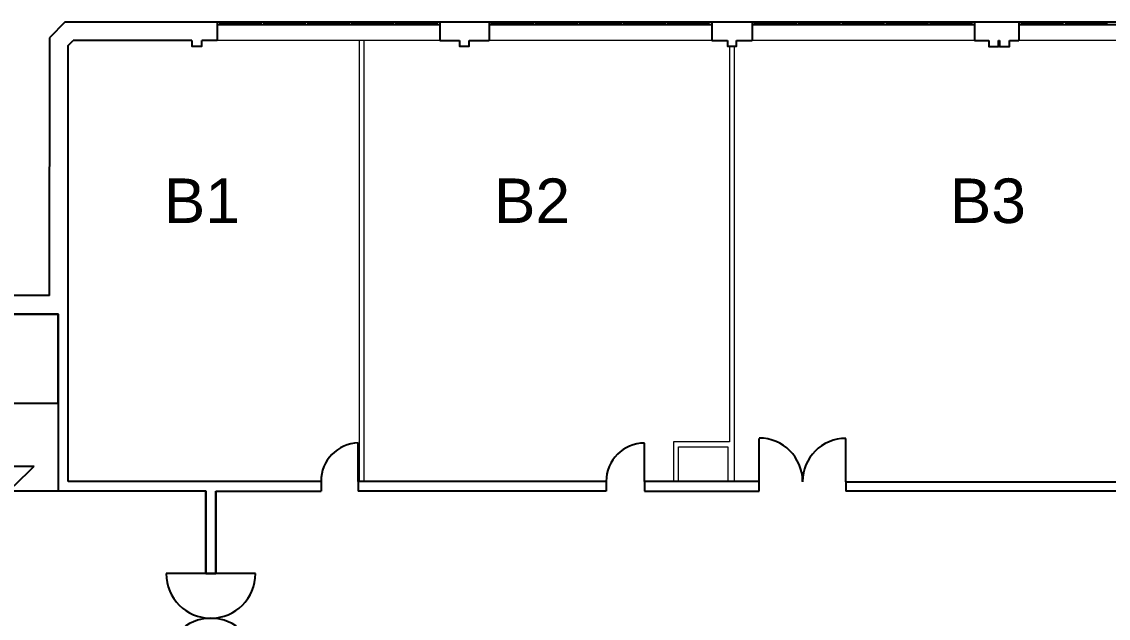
# Model space of a CAD drawing. Header units: millimetres. Extents: x -223503 to -221183, y 15861 to 17311.
# Drawn here: x -222573.32 to -222551.37, y 16081.48 to 16093.53 of the extents above; entities that cross this region are included whole.
import ezdxf

# ---------------------------------------------------------------- set-up
doc = ezdxf.new("R2010")
doc.units = ezdxf.units.MM
doc.linetypes.add('CACHE', pattern=[9.525, 6.35, -3.175])
for name, color, linetype in [('BA CLOISON', 8, 'Continuous'), ('BA FENETRE', 8, 'Continuous'), ('BA MURS', 8, 'Continuous'), ('BA MURS POUTRE', 8, 'CACHE'), ('BA PORTES', 8, 'Continuous')]:
    doc.layers.add(name, color=color, linetype=linetype)
doc.layers.add('NUMEROTATION', color=172, linetype='Continuous', lineweight=30)
doc.styles.get("Standard").update_dxf_attribs({"font": 'arial.ttf'})

msp = doc.modelspace()

# ---------------------------------------------------------------- linework, layer by layer
at = {"layer": 'BA CLOISON', "linetype": 'Continuous', "lineweight": 0}
for p, q in [((-222566.499, 16093.15), (-222566.499, 16084.25)), ((-222566.402, 16084.25), (-222566.402, 16093.15)), ((-222559.021, 16093.031), (-222559.021, 16085.047)), ((-222558.924, 16084.247), (-222558.924, 16093.031)), ((-222560.154, 16085.047), (-222560.154, 16084.247)), ((-222559.021, 16085.047), (-222560.154, 16085.047)), ((-222560.054, 16084.247), (-222560.054, 16084.947)), ((-222560.054, 16084.947), (-222559.054, 16084.947)), ((-222559.054, 16084.947), (-222559.054, 16084.247))]:
    msp.add_line(p, q, dxfattribs=at)
at = {"layer": 'BA FENETRE', "linetype": 'ByBlock', "lineweight": 25}
for p, q in [((-222569.367, 16093.527), (-222564.872, 16093.527)), ((-222569.367, 16093.471), (-222564.872, 16093.471)), ((-222569.311, 16093.471), (-222569.311, 16093.527)), ((-222568.479, 16093.471), (-222568.479, 16093.527)), ((-222568.423, 16093.471), (-222568.423, 16093.527)), ((-222567.591, 16093.471), (-222567.591, 16093.527)), ((-222567.535, 16093.471), (-222567.535, 16093.527)), ((-222566.704, 16093.471), (-222566.704, 16093.527)), ((-222566.648, 16093.471), (-222566.648, 16093.527)), ((-222565.816, 16093.471), (-222565.816, 16093.527)), ((-222565.76, 16093.471), (-222565.76, 16093.527)), ((-222564.928, 16093.471), (-222564.928, 16093.527)), ((-222563.877, 16093.527), (-222559.381, 16093.527)), ((-222563.877, 16093.471), (-222559.381, 16093.471)), ((-222563.821, 16093.471), (-222563.821, 16093.527)), ((-222562.989, 16093.471), (-222562.989, 16093.527)), ((-222562.933, 16093.471), (-222562.933, 16093.527)), ((-222562.101, 16093.471), (-222562.101, 16093.527)), ((-222562.045, 16093.471), (-222562.045, 16093.527)), ((-222561.213, 16093.471), (-222561.213, 16093.527)), ((-222561.157, 16093.471), (-222561.157, 16093.527)), ((-222560.325, 16093.471), (-222560.325, 16093.527)), ((-222560.269, 16093.471), (-222560.269, 16093.527)), ((-222559.437, 16093.471), (-222559.437, 16093.527)), ((-222558.567, 16093.527), (-222554.072, 16093.527)), ((-222558.567, 16093.471), (-222554.072, 16093.471)), ((-222558.511, 16093.471), (-222558.511, 16093.527)), ((-222557.679, 16093.471), (-222557.679, 16093.527)), ((-222557.623, 16093.471), (-222557.623, 16093.527)), ((-222556.791, 16093.471), (-222556.791, 16093.527)), ((-222556.735, 16093.471), (-222556.735, 16093.527)), ((-222555.904, 16093.471), (-222555.904, 16093.527)), ((-222555.848, 16093.471), (-222555.848, 16093.527)), ((-222555.016, 16093.471), (-222555.016, 16093.527)), ((-222554.96, 16093.471), (-222554.96, 16093.527)), ((-222554.128, 16093.471), (-222554.128, 16093.527)), ((-222553.177, 16093.527), (-222548.681, 16093.527)), ((-222553.177, 16093.471), (-222548.681, 16093.471)), ((-222553.121, 16093.471), (-222553.121, 16093.527)), ((-222551.401, 16093.471), (-222551.401, 16093.527))]:
    msp.add_line(p, q, dxfattribs=at)
for points in [[(-222569.311, 16093.499), (-222569.311, 16093.499), (-222568.479, 16093.499), (-222568.479, 16093.499)], [(-222568.479, 16093.499), (-222569.311, 16093.499), (-222569.311, 16093.499), (-222568.479, 16093.499)], [(-222568.423, 16093.499), (-222567.591, 16093.499), (-222567.591, 16093.499), (-222568.423, 16093.499)], [(-222567.591, 16093.499), (-222568.423, 16093.499), (-222568.423, 16093.499), (-222567.591, 16093.499)], [(-222567.535, 16093.499), (-222566.704, 16093.499), (-222566.704, 16093.499), (-222567.535, 16093.499)], [(-222566.704, 16093.499), (-222567.535, 16093.499), (-222567.535, 16093.499), (-222566.704, 16093.499)], [(-222566.648, 16093.499), (-222565.816, 16093.499), (-222565.816, 16093.499), (-222566.648, 16093.499)], [(-222565.816, 16093.499), (-222566.648, 16093.499), (-222566.648, 16093.499), (-222565.816, 16093.499)], [(-222564.928, 16093.499), (-222564.928, 16093.499), (-222565.76, 16093.499), (-222565.76, 16093.499)], [(-222564.928, 16093.499), (-222565.76, 16093.499), (-222565.76, 16093.499), (-222564.928, 16093.499)], [(-222563.821, 16093.499), (-222563.821, 16093.499), (-222562.989, 16093.499), (-222562.989, 16093.499)], [(-222562.989, 16093.499), (-222563.821, 16093.499), (-222563.821, 16093.499), (-222562.989, 16093.499)], [(-222562.933, 16093.499), (-222562.101, 16093.499), (-222562.101, 16093.499), (-222562.933, 16093.499)], [(-222562.101, 16093.499), (-222562.933, 16093.499), (-222562.933, 16093.499), (-222562.101, 16093.499)], [(-222562.045, 16093.499), (-222561.213, 16093.499), (-222561.213, 16093.499), (-222562.045, 16093.499)], [(-222561.213, 16093.499), (-222562.045, 16093.499), (-222562.045, 16093.499), (-222561.213, 16093.499)], [(-222561.157, 16093.499), (-222560.325, 16093.499), (-222560.325, 16093.499), (-222561.157, 16093.499)], [(-222560.325, 16093.499), (-222561.157, 16093.499), (-222561.157, 16093.499), (-222560.325, 16093.499)], [(-222559.437, 16093.499), (-222559.437, 16093.499), (-222560.269, 16093.499), (-222560.269, 16093.499)], [(-222559.437, 16093.499), (-222560.269, 16093.499), (-222560.269, 16093.499), (-222559.437, 16093.499)], [(-222558.511, 16093.499), (-222558.511, 16093.499), (-222557.679, 16093.499), (-222557.679, 16093.499)], [(-222557.679, 16093.499), (-222558.511, 16093.499), (-222558.511, 16093.499), (-222557.679, 16093.499)], [(-222557.623, 16093.499), (-222556.791, 16093.499), (-222556.791, 16093.499), (-222557.623, 16093.499)], [(-222556.791, 16093.499), (-222557.623, 16093.499), (-222557.623, 16093.499), (-222556.791, 16093.499)], [(-222556.735, 16093.499), (-222555.904, 16093.499), (-222555.904, 16093.499), (-222556.735, 16093.499)], [(-222555.904, 16093.499), (-222556.735, 16093.499), (-222556.735, 16093.499), (-222555.904, 16093.499)], [(-222555.848, 16093.499), (-222555.016, 16093.499), (-222555.016, 16093.499), (-222555.848, 16093.499)], [(-222555.016, 16093.499), (-222555.848, 16093.499), (-222555.848, 16093.499), (-222555.016, 16093.499)], [(-222554.128, 16093.499), (-222554.128, 16093.499), (-222554.96, 16093.499), (-222554.96, 16093.499)], [(-222554.128, 16093.499), (-222554.96, 16093.499), (-222554.96, 16093.499), (-222554.128, 16093.499)], [(-222553.121, 16093.499), (-222553.121, 16093.499), (-222552.289, 16093.499), (-222552.289, 16093.499)], [(-222552.289, 16093.499), (-222553.121, 16093.499), (-222553.121, 16093.499), (-222552.289, 16093.499)], [(-222552.233, 16093.499), (-222551.401, 16093.499), (-222551.401, 16093.499), (-222552.233, 16093.499)], [(-222551.401, 16093.499), (-222552.233, 16093.499), (-222552.233, 16093.499), (-222551.401, 16093.499)]]:
    msp.add_lwpolyline(points, close=True, dxfattribs=at)
at = {"layer": 'BA MURS'}
for p, q in [((-222572.437, 16093.527), (-222572.759, 16093.204)), ((-222572.437, 16093.527), (-222569.367, 16093.527)), ((-222569.367, 16093.527), (-222569.367, 16093.147)), ((-222564.872, 16093.527), (-222564.872, 16093.147)), ((-222564.872, 16093.527), (-222563.877, 16093.527)), ((-222563.877, 16093.527), (-222563.877, 16093.147)), ((-222559.381, 16093.527), (-222559.381, 16093.147)), ((-222559.381, 16093.527), (-222558.567, 16093.527)), ((-222558.567, 16093.527), (-222558.567, 16093.147)), ((-222554.072, 16093.527), (-222554.072, 16093.147)), ((-222554.072, 16093.527), (-222553.177, 16093.527)), ((-222553.177, 16093.527), (-222553.177, 16093.147)), ((-222572.759, 16093.204), (-222572.76, 16088.001)), ((-222572.379, 16093.047), (-222572.279, 16093.147)), ((-222569.879, 16093.147), (-222572.279, 16093.147)), ((-222569.367, 16093.147), (-222569.679, 16093.147)), ((-222564.872, 16093.147), (-222564.479, 16093.147)), ((-222564.279, 16093.147), (-222563.877, 16093.147)), ((-222559.381, 16093.147), (-222559.066, 16093.147)), ((-222558.879, 16093.147), (-222558.567, 16093.147)), ((-222554.072, 16093.147), (-222553.788, 16093.147)), ((-222553.588, 16093.147), (-222553.569, 16093.147)), ((-222553.369, 16093.147), (-222553.177, 16093.147)), ((-222572.379, 16092.907), (-222572.379, 16093.047)), ((-222572.379, 16084.247), (-222572.379, 16092.907)), ((-222572.759, 16088.001), (-222583.597, 16088)), ((-222583.597, 16087.62), (-222572.579, 16087.621)), ((-222572.579, 16087.621), (-222572.579, 16084.047)), ((-222573.469, 16084.558), (-222573.069, 16084.558)), ((-222573.468, 16084.156), (-222573.068, 16084.556)), ((-222567.273, 16084.247), (-222572.379, 16084.247)), ((-222567.273, 16084.247), (-222567.72, 16084.247)), ((-222567.559, 16084.247), (-222567.572, 16084.247)), ((-222567.546, 16084.247), (-222567.559, 16084.247)), ((-222567.501, 16084.247), (-222567.546, 16084.247)), ((-222567.488, 16084.247), (-222567.501, 16084.247)), ((-222567.475, 16084.247), (-222567.488, 16084.247)), ((-222567.273, 16084.247), (-222567.273, 16084.047)), ((-222561.513, 16084.247), (-222566.521, 16084.247)), ((-222566.521, 16084.247), (-222566.521, 16084.047)), ((-222561.513, 16084.247), (-222561.513, 16084.047)), ((-222558.422, 16084.247), (-222560.74, 16084.247)), ((-222560.74, 16084.247), (-222560.74, 16084.047)), ((-222558.422, 16084.247), (-222558.422, 16084.247)), ((-222558.422, 16084.047), (-222558.422, 16084.247)), ((-222556.672, 16084.247), (-222556.672, 16084.047)), ((-222556.672, 16084.241), (-222549.757, 16084.241)), ((-222572.579, 16084.047), (-222574.359, 16084.047)), ((-222569.598, 16084.047), (-222572.579, 16084.047)), ((-222569.398, 16084.047), (-222567.273, 16084.047)), ((-222561.513, 16084.047), (-222566.521, 16084.047)), ((-222560.74, 16084.047), (-222558.422, 16084.047)), ((-222549.757, 16084.047), (-222556.672, 16084.047))]:
    msp.add_line(p, q, dxfattribs=at)
for points in [[(-222569.879, 16093.147), (-222569.879, 16093.031), (-222569.679, 16093.031), (-222569.679, 16093.147)], [(-222564.479, 16093.147), (-222564.479, 16093.031), (-222564.279, 16093.031), (-222564.279, 16093.147)], [(-222559.066, 16093.147), (-222559.066, 16093.031), (-222558.879, 16093.031), (-222558.879, 16093.147)], [(-222553.788, 16093.147), (-222553.788, 16093.027), (-222553.588, 16093.027), (-222553.588, 16093.147)], [(-222553.569, 16093.147), (-222553.569, 16093.027), (-222553.369, 16093.027), (-222553.369, 16093.147)], [(-222569.598, 16084.047), (-222569.598, 16082.385), (-222569.398, 16082.385), (-222569.398, 16084.047)]]:
    msp.add_lwpolyline(points, dxfattribs=at)
for points in [[(-222574.359, 16085.827), (-222572.579, 16085.827), (-222572.579, 16087.621), (-222574.359, 16087.621)], [(-222569.598, 16082.385), (-222569.598, 16084.047), (-222569.598, 16082.385)], [(-222569.398, 16084.047), (-222569.398, 16082.385), (-222569.398, 16084.047)], [(-222569.398, 16084.047), (-222569.398, 16082.385), (-222569.398, 16082.385)], [(-222569.398, 16082.385), (-222569.398, 16082.385), (-222569.598, 16082.385), (-222569.598, 16082.385)]]:
    msp.add_lwpolyline(points, close=True, dxfattribs=at)
at = {"layer": 'BA MURS POUTRE', "linetype": 'Continuous', "lineweight": 0}
for p, q in [((-222564.872, 16093.147), (-222569.367, 16093.147)), ((-222559.381, 16093.147), (-222563.877, 16093.147)), ((-222554.072, 16093.147), (-222558.567, 16093.147)), ((-222548.681, 16093.147), (-222553.177, 16093.147))]:
    msp.add_line(p, q, dxfattribs=at)
at = {"layer": 'BA PORTES', "lineweight": 25}
for p, q in [((-222558.422, 16084.241), (-222558.422, 16085.116)), ((-222556.672, 16084.241), (-222556.672, 16085.116)), ((-222560.74, 16084.247), (-222560.74, 16085.021)), ((-222569.498, 16082.385), (-222570.398, 16082.385)), ((-222568.598, 16082.385), (-222569.498, 16082.385))]:
    msp.add_line(p, q, dxfattribs=at)
at = {"layer": 'BA PORTES'}
msp.add_line((-222566.521, 16084.247), (-222566.521, 16085.023), dxfattribs=at)
at = {"layer": 'BA PORTES', "lineweight": 25}
for centre, radius, start, end in [((-222558.422, 16084.247), 0.875, 0, 90), ((-222556.672, 16084.241), 0.875, 90, 180), ((-222560.74, 16084.247), 0.774, 90, 180), ((-222569.498, 16082.385), 0.9, 180, 0), ((-222569.498, 16080.585), 0.9, 0, 180)]:
    msp.add_arc(centre, radius, start, end, dxfattribs=at)
at = {"layer": 'BA PORTES'}
msp.add_arc((-222566.499, 16084.25), 0.774, 91.5988, 180, dxfattribs=at)

# ---------------------------------------------------------------- texts
at = {"layer": 'NUMEROTATION', "char_height": 0.9, "attachment_point": 1}
for s, insert in [('B1', (-222570.449, 16090.363)), ('B2', (-222563.78, 16090.363)), ('B3', (-222554.574, 16090.363))]:
    msp.add_mtext_dynamic_manual_height_columns(s, width=2.58775, gutter_width=12.5, heights=[0], dxfattribs=dict(at, insert=insert))

doc.saveas('drawing.dxf')
